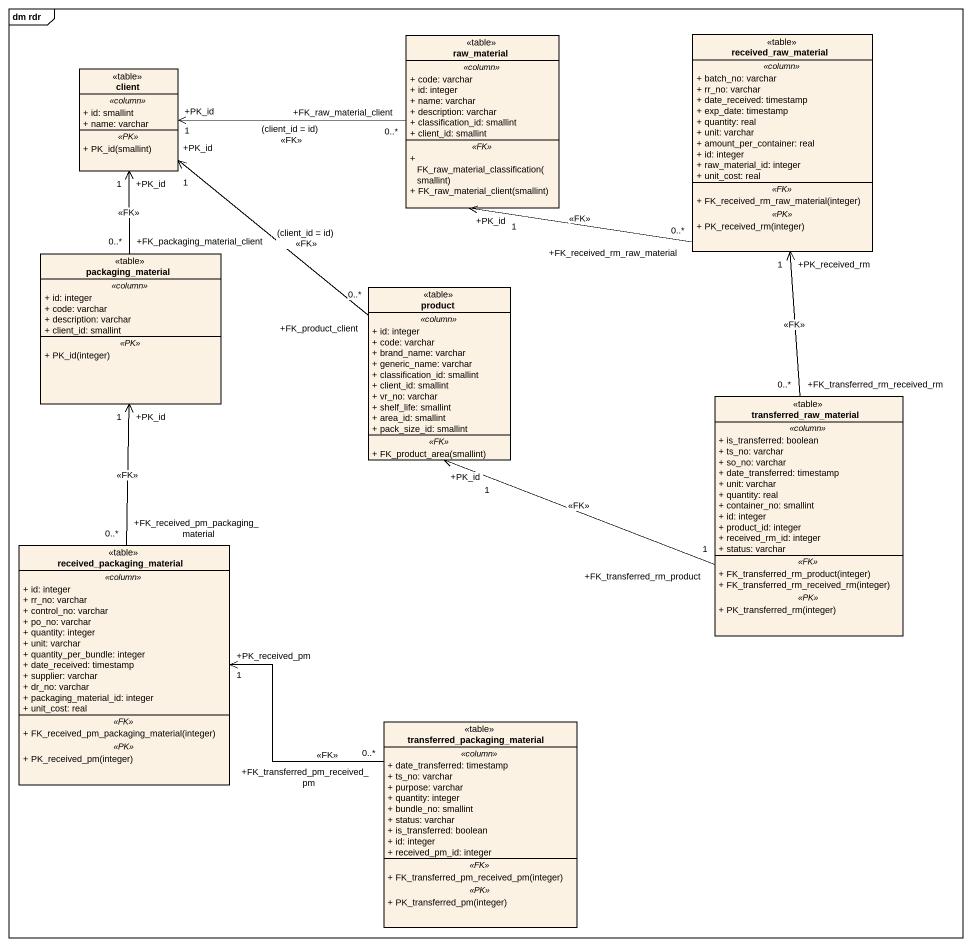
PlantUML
@startuml
mainframe dm rdr
hide circle
hide empty members
skinparam classAttributeIconSize 0
class client <<table>> {
  .. <<column>> ..
  + id: smallint
  + name: varchar
  .. <<PK>> ..
  + PK_id(smallint)
}
class raw_material <<table>> {
  .. <<column>> ..
  + code: varchar
  + id: integer
  + name: varchar
  + description: varchar
  + classification_id: smallint
  + client_id: smallint
  .. <<FK>> ..
  + FK_raw_material_classification(smallint)
  + FK_raw_material_client(smallint)
}
class received_raw_material <<table>> {
  .. <<column>> ..
  + batch_no: varchar
  + rr_no: varchar
  + date_received: timestamp
  + exp_date: timestamp
  + quantity: real
  + unit: varchar
  + amount_per_container: real
  + id: integer
  + raw_material_id: integer
  + unit_cost: real
  .. <<FK>> ..
  + FK_received_rm_raw_material(integer)
  .. <<PK>> ..
  + PK_received_rm(integer)
}
class packaging_material <<table>> {
  .. <<column>> ..
  + id: integer
  + code: varchar
  + description: varchar
  + client_id: smallint
  .. <<PK>> ..
  + PK_id(integer)
}
class product <<table>> {
  .. <<column>> ..
  + id: integer
  + code: varchar
  + brand_name: varchar
  + generic_name: varchar
  + classification_id: smallint
  + client_id: smallint
  + vr_no: varchar
  + shelf_life: smallint
  + area_id: smallint
  + pack_size_id: smallint
  .. <<FK>> ..
  + FK_product_area(smallint)
}
class transferred_raw_material <<table>> {
  .. <<column>> ..
  + is_transferred: boolean
  + ts_no: varchar
  + so_no: varchar
  + date_transferred: timestamp
  + unit: varchar
  + quantity: real
  + container_no: smallint
  + id: integer
  + product_id: integer
  + received_rm_id: integer
  + status: varchar
  .. <<FK>> ..
  + FK_transferred_rm_product(integer)
  + FK_transferred_rm_received_rm(integer)
  .. <<PK>> ..
  + PK_transferred_rm(integer)
}
class received_packaging_material <<table>> {
  .. <<column>> ..
  + id: integer
  + rr_no: varchar
  + control_no: varchar
  + po_no: varchar
  + quantity: integer
  + unit: varchar
  + quantity_per_bundle: integer
  + date_received: timestamp
  + supplier: varchar
  + dr_no: varchar
  + packaging_material_id: integer
  + unit_cost: real
  .. <<FK>> ..
  + FK_received_pm_packaging_material(integer)
  .. <<PK>> ..
  + PK_received_pm(integer)
}
class "transferred_packaging_material" as transferred_packaging <<table>> {
  .. <<column>> ..
  + date_transferred: timestamp
  + ts_no: varchar
  + purpose: varchar
  + quantity: integer
  + bundle_no: smallint
  + status: varchar
  + is_transferred: boolean
  + id: integer
  + received_pm_id: integer
  .. <<FK>> ..
  + FK_transferred_pm_received_pm(integer)
  .. <<PK>> ..
  + PK_transferred_pm(integer)
}
raw_material "+FK_raw_material_client\n0..*" -left-> "+PK_id\n1" client : (client_id = id)\n<<FK>>
received_raw_material "+FK_received_rm_raw_material\n0..*" -left-> "+PK_id\n1" raw_material : <<FK>>
packaging_material "+FK_packaging_material_client\n0..*" -up-> "+PK_id\n1" client : <<FK>>
product "+FK_product_client\n0..*" -up-> "+PK_id\n1" client : (client_id = id)\n<<FK>>
transferred_raw_material "+FK_transferred_rm_received_rm\n0..*" -up-> "+PK_received_rm\n1" received_raw_material : <<FK>>
transferred_raw_material "+FK_transferred_rm_product\n1" -left-> "+PK_id\n1" product : <<FK>>
received_packaging_material "+FK_received_pm_packaging_material\n0..*" -up-> "+PK_id\n1" packaging_material : <<FK>>
transferred_packaging "+FK_transferred_pm_received_pm\n0..*" -left-> "+PK_received_pm\n1" received_packaging_material : <<FK>>
@enduml
